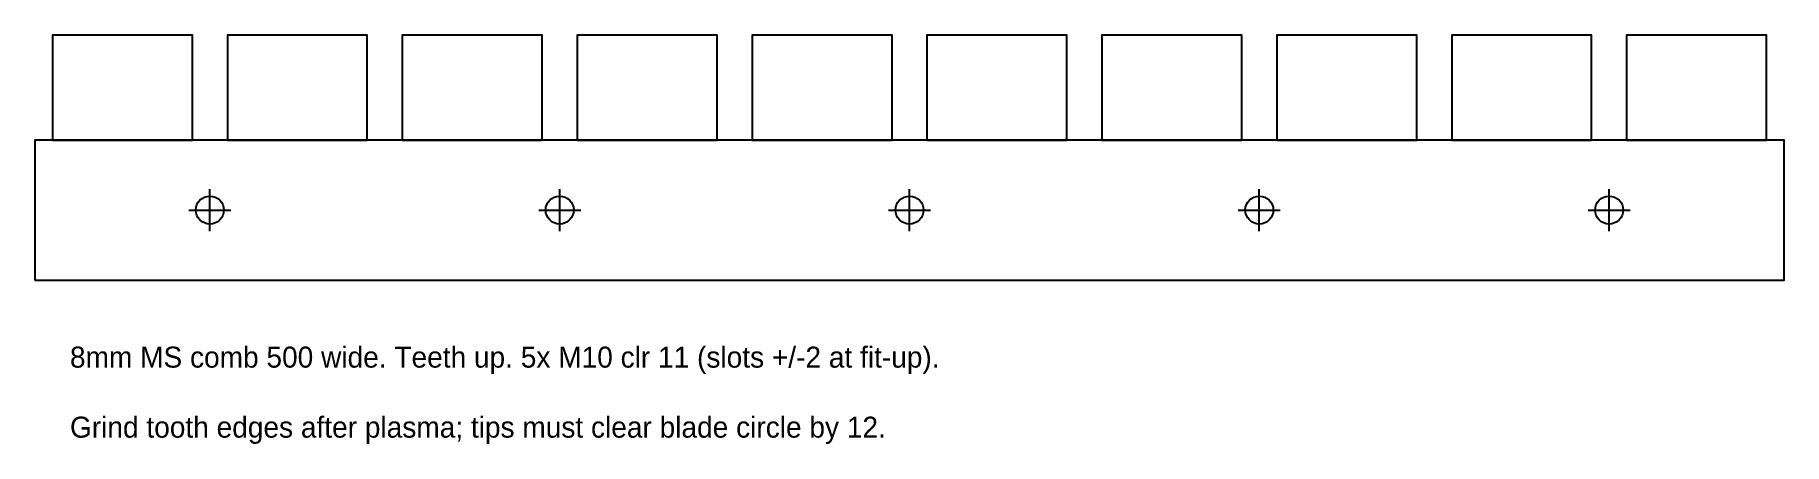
# Model space of a CAD drawing. Header units: metres. Extents: x -250 to 250, y -47 to 70.
import ezdxf

# ---------------------------------------------------------------- set-up
doc = ezdxf.new("R2010")
doc.units = ezdxf.units.M
for name, color, linetype in [('CUT', 7, 'Continuous'), ('NOTE', 4, 'Continuous'), ('PILOT', 1, 'Continuous')]:
    doc.layers.add(name, color=color, linetype=linetype)

msp = doc.modelspace()

# ---------------------------------------------------------------- linework, layer by layer
at = {"layer": 'CUT'}
for points in [[(-245, 40), (-205, 40), (-205, 70), (-245, 70)], [(-195, 40), (-155, 40), (-155, 70), (-195, 70)], [(-145, 40), (-105, 40), (-105, 70), (-145, 70)], [(-95, 40), (-55, 40), (-55, 70), (-95, 70)], [(-45, 40), (-5, 40), (-5, 70), (-45, 70)], [(5, 40), (45, 40), (45, 70), (5, 70)], [(55, 40), (95, 40), (95, 70), (55, 70)], [(105, 40), (145, 40), (145, 70), (105, 70)], [(155, 40), (195, 40), (195, 70), (155, 70)], [(205, 40), (245, 40), (245, 70), (205, 70)], [(-250, 0), (250, 0), (250, 40), (-250, 40)]]:
    msp.add_lwpolyline(points, close=True, dxfattribs=at)
at = {"layer": 'PILOT'}
for p, q in [((-200, 14), (-200, 26)), ((-100, 14), (-100, 26)), ((0, 14), (0, 26)), ((100, 14), (100, 26)), ((200, 14), (200, 26)), ((-206, 20), (-194, 20)), ((-106, 20), (-94, 20)), ((-6, 20), (6, 20)), ((94, 20), (106, 20)), ((194, 20), (206, 20))]:
    msp.add_line(p, q, dxfattribs=at)
for centre in [(-200, 20), (-100, 20), (0, 20), (100, 20), (200, 20)]:
    msp.add_circle(centre, 4, dxfattribs=at)

# ---------------------------------------------------------------- texts
at = {"layer": 'NOTE'}
for s, p in [('8mm MS comb 500 wide. Teeth up. 5x M10 clr 11 (slots +/-2 at fit-up).', (-240, -25)), ('Grind tooth edges after plasma; tips must clear blade circle by 12.', (-240, -45))]:
    msp.add_text(s, height=6, dxfattribs=at).set_placement(p)

doc.saveas('drawing.dxf')
